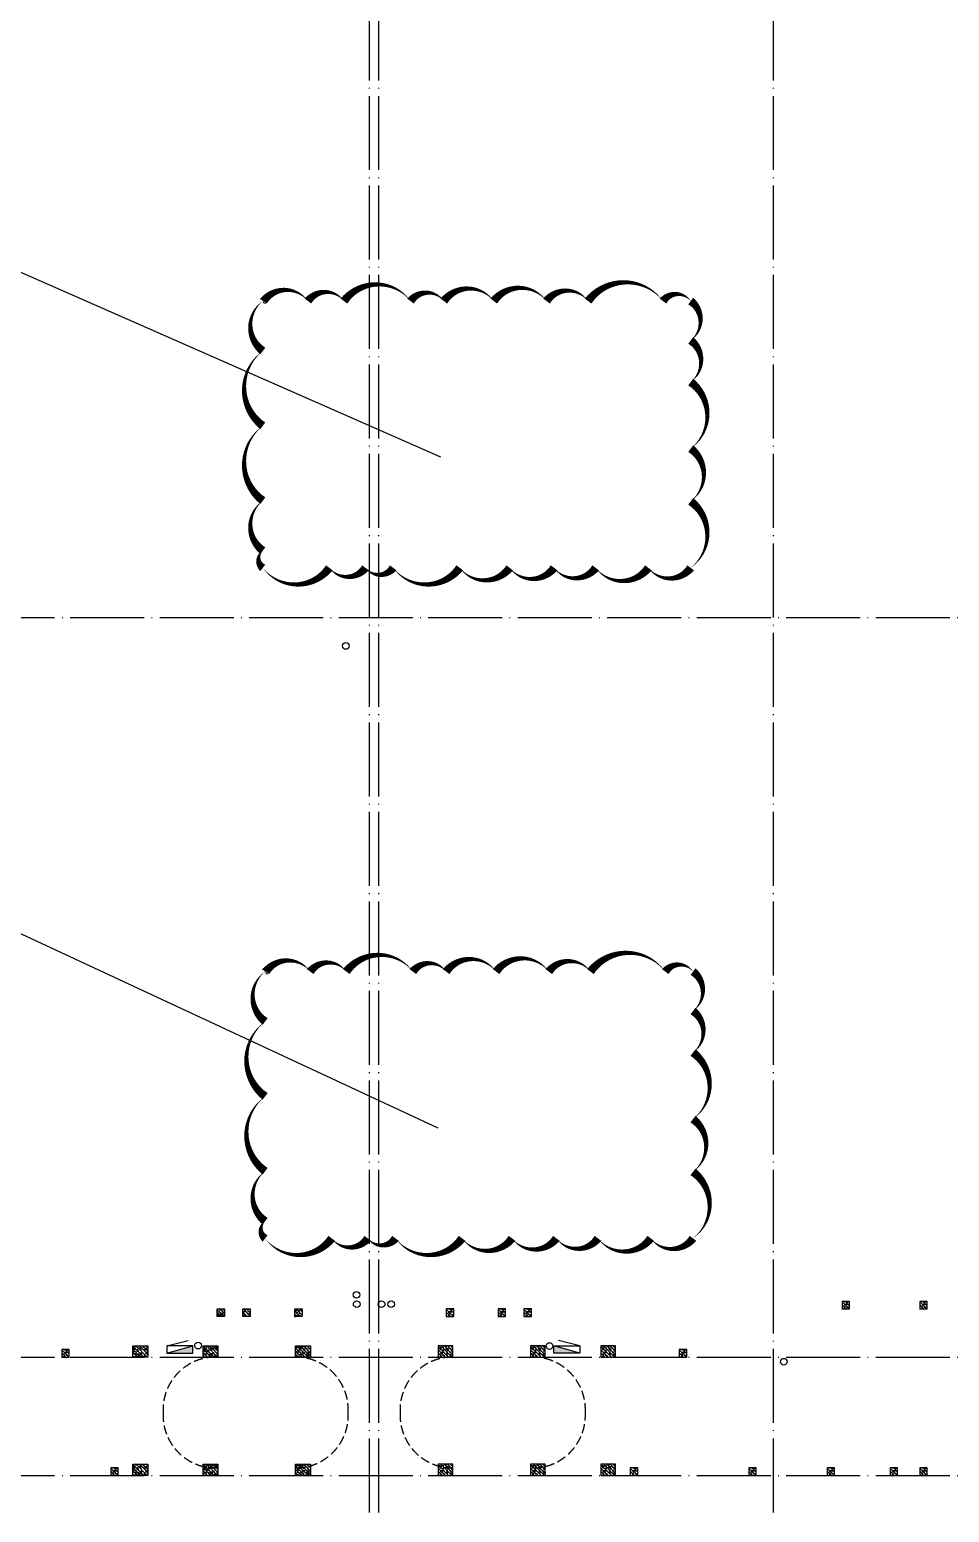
# Model space of a CAD drawing. Extents: x 6843040 to 15500510, y -6507076 to -4940511.
# Drawn here: x 8423146 to 8448012, y -5554702 to -5514608 of the extents above; entities that cross this region are included whole.
import ezdxf

# ---------------------------------------------------------------- set-up
doc = ezdxf.new("R2010")
doc.units = 0
doc.header["$LTSCALE"] = 1000
doc.header["$MEASUREMENT"] = 0
doc.linetypes.add('DASH', pattern=[0.35, 0.25, -0.1])
doc.linetypes.add('DOTE', pattern=[2.42, 2, -0.2, 0.02, -0.2])
for name, color, linetype in [('COLUMN', 10, 'Continuous'), ('DOTE', 8, 'DOTE'), ('EQUIP_消火栓', 7, 'Continuous'), ('FLOOR', 9, 'Continuous'), ('plan-1', 40, 'Continuous'), ('PUB_HATCH', 8, 'Continuous'), ('VPIPE-消防', 1, 'Continuous'), ('VPIPE-雨水', 4, 'Continuous'), ('建筑细线', 5, 'Continuous')]:
    doc.layers.add(name, color=color, linetype=linetype)
doc.layers.add('DIM_MODI', color=6, linetype='Continuous', plot=False)
pattern_1 = [(134.999998, (-1371450.3, -50807.36), (-44.194175, -44.194172), []), (140, (-1371450.3, -50807.36), (15.68804, 179.315045), [18.75, -206.25]), (85, (-1371450.3, -50807.36), (-188.048035, -34.68783), [15, -165]), (190.4514, (-1371449, -50792.42), (-172.35988, 144.62735), [15.93505, -175.28553]), (136.1842, (-1371500.3, -50807.36), (41.37976, 266.81026), [28.125, -309.375]), (186.6356, (-1371496.85, -50785.13), (-243.52946, 233.66568), [23.90257, -262.92825]), (81.1842, (-1371500.3, -50807.36), (-243.52964, 233.6655), [22.5, -247.5]), (111, (-1371487.8, -50782.36), (100.65473, 149.22676), [18.75, -206.25]), (56, (-1371487.8, -50782.36), (-181.28751, 60.82884), [15, -165]), (161.4514, (-1371479.41, -50769.93), (-80.63262, 210.05566), [15.93505, -175.28553]), (127.499998, (-1371450.3, -50807.36), (-83.223463, 3.039967), [0, -163, 0, -167.5, 0, -165.625]), (97.499998, (-1371450.3, -50807.36), (-98.602926, 65.767388), [0, -95.5, 0, -159.25, 0, -63.125]), (57.499998, (-1371450.3, -50863.11), (5.638722, 133.455609), [0, -62.5, 0, -195, 0, -258.75]), (47.499998, (-1371450.3, -50888.11), (-25.02624, 145.796543), [0, -81.25, 0, -129.5, 0, -183.75])]
pattern_2 = [(134.999998, (-1371450.3, -47607.36), (-44.194175, -44.194172), []), (140, (-1371450.3, -47607.36), (15.68804, 179.315045), [18.75, -206.25]), (85, (-1371450.3, -47607.36), (-188.048035, -34.68783), [15, -165]), (190.4514, (-1371449, -47592.42), (-172.35988, 144.62735), [15.93505, -175.28553]), (136.1842, (-1371500.3, -47607.36), (41.37976, 266.81026), [28.125, -309.375]), (186.6356, (-1371496.85, -47585.13), (-243.52946, 233.66568), [23.90257, -262.92825]), (81.1842, (-1371500.3, -47607.36), (-243.52964, 233.6655), [22.5, -247.5]), (111, (-1371487.8, -47582.36), (100.65473, 149.22676), [18.75, -206.25]), (56, (-1371487.8, -47582.36), (-181.28751, 60.82884), [15, -165]), (161.4514, (-1371479.41, -47569.93), (-80.63262, 210.05566), [15.93505, -175.28553]), (127.499998, (-1371450.3, -47607.36), (-83.223463, 3.039967), [0, -163, 0, -167.5, 0, -165.625]), (97.499998, (-1371450.3, -47607.36), (-98.602926, 65.767388), [0, -95.5, 0, -159.25, 0, -63.125]), (57.499998, (-1371450.3, -47663.11), (5.638722, 133.455609), [0, -62.5, 0, -195, 0, -258.75]), (47.499998, (-1371450.3, -47688.11), (-25.02624, 145.796543), [0, -81.25, 0, -129.5, 0, -183.75])]
pattern_3 = [(134.999998, (-1373350.3, -50807.36), (-44.194175, -44.194172), []), (140, (-1373350.3, -50807.36), (15.68804, 179.315045), [18.75, -206.25]), (85, (-1373350.3, -50807.36), (-188.048035, -34.68783), [15, -165]), (190.4514, (-1373349, -50792.42), (-172.35988, 144.62735), [15.93505, -175.28553]), (136.1842, (-1373400.3, -50807.36), (41.37976, 266.81026), [28.125, -309.375]), (186.6356, (-1373396.85, -50785.13), (-243.52946, 233.66568), [23.90257, -262.92825]), (81.1842, (-1373400.3, -50807.36), (-243.52964, 233.6655), [22.5, -247.5]), (111, (-1373387.8, -50782.36), (100.65473, 149.22676), [18.75, -206.25]), (56, (-1373387.8, -50782.36), (-181.28751, 60.82884), [15, -165]), (161.4514, (-1373379.41, -50769.93), (-80.63262, 210.05566), [15.93505, -175.28553]), (127.499998, (-1373350.3, -50807.36), (-83.223463, 3.039967), [0, -163, 0, -167.5, 0, -165.625]), (97.499998, (-1373350.3, -50807.36), (-98.602926, 65.767388), [0, -95.5, 0, -159.25, 0, -63.125]), (57.499998, (-1373350.3, -50863.11), (5.638722, 133.455609), [0, -62.5, 0, -195, 0, -258.75]), (47.499998, (-1373350.3, -50888.11), (-25.02624, 145.796543), [0, -81.25, 0, -129.5, 0, -183.75])]
pattern_4 = [(134.999998, (-1373350.3, -47607.36), (-44.194175, -44.194172), []), (140, (-1373350.3, -47607.36), (15.68804, 179.315045), [18.75, -206.25]), (85, (-1373350.3, -47607.36), (-188.048035, -34.68783), [15, -165]), (190.4514, (-1373349, -47592.42), (-172.35988, 144.62735), [15.93505, -175.28553]), (136.1842, (-1373400.3, -47607.36), (41.37976, 266.81026), [28.125, -309.375]), (186.6356, (-1373396.85, -47585.13), (-243.52946, 233.66568), [23.90257, -262.92825]), (81.1842, (-1373400.3, -47607.36), (-243.52964, 233.6655), [22.5, -247.5]), (111, (-1373387.8, -47582.36), (100.65473, 149.22676), [18.75, -206.25]), (56, (-1373387.8, -47582.36), (-181.28751, 60.82884), [15, -165]), (161.4514, (-1373379.41, -47569.93), (-80.63262, 210.05566), [15.93505, -175.28553]), (127.499998, (-1373350.3, -47607.36), (-83.223463, 3.039967), [0, -163, 0, -167.5, 0, -165.625]), (97.499998, (-1373350.3, -47607.36), (-98.602926, 65.767388), [0, -95.5, 0, -159.25, 0, -63.125]), (57.499998, (-1373350.3, -47663.11), (5.638722, 133.455609), [0, -62.5, 0, -195, 0, -258.75]), (47.499998, (-1373350.3, -47688.11), (-25.02624, 145.796543), [0, -81.25, 0, -129.5, 0, -183.75])]
pattern_5 = [(134.999998, (-1375850.3, -50807.36), (-44.194175, -44.194172), []), (140, (-1375850.3, -50807.36), (15.68804, 179.315045), [18.75, -206.25]), (85, (-1375850.3, -50807.36), (-188.048035, -34.68783), [15, -165]), (190.4514, (-1375849, -50792.42), (-172.35988, 144.62735), [15.93505, -175.28553]), (136.1842, (-1375900.3, -50807.36), (41.37976, 266.81026), [28.125, -309.375]), (186.6356, (-1375896.85, -50785.13), (-243.52946, 233.66568), [23.90257, -262.92825]), (81.1842, (-1375900.3, -50807.36), (-243.52964, 233.6655), [22.5, -247.5]), (111, (-1375887.8, -50782.36), (100.65473, 149.22676), [18.75, -206.25]), (56, (-1375887.8, -50782.36), (-181.28751, 60.82884), [15, -165]), (161.4514, (-1375879.42, -50769.93), (-80.63262, 210.05566), [15.93505, -175.28553]), (127.499998, (-1375850.3, -50807.36), (-83.223463, 3.039967), [0, -163, 0, -167.5, 0, -165.625]), (97.499998, (-1375850.3, -50807.36), (-98.602926, 65.767388), [0, -95.5, 0, -159.25, 0, -63.125]), (57.499998, (-1375850.3, -50863.11), (5.638722, 133.455609), [0, -62.5, 0, -195, 0, -258.75]), (47.499998, (-1375850.3, -50888.11), (-25.02624, 145.796543), [0, -81.25, 0, -129.5, 0, -183.75])]
pattern_6 = [(134.999998, (-1375850.3, -47607.36), (-44.194175, -44.194172), []), (140, (-1375850.3, -47607.36), (15.68804, 179.315045), [18.75, -206.25]), (85, (-1375850.3, -47607.36), (-188.048035, -34.68783), [15, -165]), (190.4514, (-1375849, -47592.42), (-172.35988, 144.62735), [15.93505, -175.28553]), (136.1842, (-1375900.3, -47607.36), (41.37976, 266.81026), [28.125, -309.375]), (186.6356, (-1375896.85, -47585.13), (-243.52946, 233.66568), [23.90257, -262.92825]), (81.1842, (-1375900.3, -47607.36), (-243.52964, 233.6655), [22.5, -247.5]), (111, (-1375887.8, -47582.36), (100.65473, 149.22676), [18.75, -206.25]), (56, (-1375887.8, -47582.36), (-181.28751, 60.82884), [15, -165]), (161.4514, (-1375879.42, -47569.93), (-80.63262, 210.05566), [15.93505, -175.28553]), (127.499998, (-1375850.3, -47607.36), (-83.223463, 3.039967), [0, -163, 0, -167.5, 0, -165.625]), (97.499998, (-1375850.3, -47607.36), (-98.602926, 65.767388), [0, -95.5, 0, -159.25, 0, -63.125]), (57.499998, (-1375850.3, -47663.11), (5.638722, 133.455609), [0, -62.5, 0, -195, 0, -258.75]), (47.499998, (-1375850.3, -47688.11), (-25.02624, 145.796543), [0, -81.25, 0, -129.5, 0, -183.75])]

# ---------------------------------------------------------------- blocks, each defined once
blk = doc.blocks.new('3~4构造柱')
at = {"layer": 'PUB_HATCH'}
h = blk.add_hatch(dxfattribs=at)
h.set_pattern_fill('钢筋混凝土', color=256, scale=25, angle=90, style=0)
h.set_pattern_definition([(134.999998, (-1364925.3, -46307.36), (-44.194175, -44.194172), []), (140, (-1364925.3, -46307.36), (15.68804, 179.315045), [18.75, -206.25]), (85, (-1364925.3, -46307.36), (-188.048035, -34.68783), [15, -165]), (190.4514, (-1364924, -46292.42), (-172.35988, 144.62735), [15.93505, -175.28553]), (136.1842, (-1364975.3, -46307.36), (41.37976, 266.81026), [28.125, -309.375]), (186.6356, (-1364971.85, -46285.13), (-243.52946, 233.66568), [23.90257, -262.92825]), (81.1842, (-1364975.3, -46307.36), (-243.52964, 233.6655), [22.5, -247.5]), (111, (-1364962.8, -46282.36), (100.65473, 149.22676), [18.75, -206.25]), (56, (-1364962.8, -46282.36), (-181.28751, 60.82884), [15, -165]), (161.4514, (-1364954.41, -46269.93), (-80.63262, 210.05566), [15.93505, -175.28553]), (127.499998, (-1364925.3, -46307.36), (-83.223463, 3.039967), [0, -163, 0, -167.5, 0, -165.625]), (97.499998, (-1364925.3, -46307.36), (-98.602926, 65.767388), [0, -95.5, 0, -159.25, 0, -63.125]), (57.499998, (-1364925.3, -46363.11), (5.638722, 133.455609), [0, -62.5, 0, -195, 0, -258.75]), (47.499998, (-1364925.3, -46388.11), (-25.02624, 145.796543), [0, -81.25, 0, -129.5, 0, -183.75])])
edge = h.paths.add_edge_path()
edge.add_line((-1058509, 221174), (-1058709, 221174))
edge.add_line((-1058509, 221174), (-1058509, 221374))
edge.add_line((-1058509, 221374), (-1058709, 221374))
edge.add_line((-1058709, 221374), (-1058709, 221174))
h = blk.add_hatch(dxfattribs=at)
h.set_pattern_fill('钢筋混凝土', color=256, scale=25, angle=90, style=0)
h.set_pattern_definition([(134.999998, (-1362825.3, -46307.36), (-44.194175, -44.194172), []), (140, (-1362825.3, -46307.36), (15.68804, 179.315045), [18.75, -206.25]), (85, (-1362825.3, -46307.36), (-188.048035, -34.68783), [15, -165]), (190.4514, (-1362824, -46292.42), (-172.35988, 144.62735), [15.93505, -175.28553]), (136.1842, (-1362875.3, -46307.36), (41.37976, 266.81026), [28.125, -309.375]), (186.6356, (-1362871.85, -46285.13), (-243.52946, 233.66568), [23.90257, -262.92825]), (81.1842, (-1362875.3, -46307.36), (-243.52964, 233.6655), [22.5, -247.5]), (111, (-1362862.8, -46282.36), (100.65473, 149.22676), [18.75, -206.25]), (56, (-1362862.8, -46282.36), (-181.28751, 60.82884), [15, -165]), (161.4514, (-1362854.41, -46269.93), (-80.63262, 210.05566), [15.93505, -175.28553]), (127.499998, (-1362825.3, -46307.36), (-83.223463, 3.039967), [0, -163, 0, -167.5, 0, -165.625]), (97.499998, (-1362825.3, -46307.36), (-98.602926, 65.767388), [0, -95.5, 0, -159.25, 0, -63.125]), (57.499998, (-1362825.3, -46363.11), (5.638722, 133.455609), [0, -62.5, 0, -195, 0, -258.75]), (47.499998, (-1362825.3, -46388.11), (-25.02624, 145.796543), [0, -81.25, 0, -129.5, 0, -183.75])])
edge = h.paths.add_edge_path()
edge.add_line((-1056409, 221174), (-1056609, 221174))
edge.add_line((-1056409, 221174), (-1056409, 221374))
edge.add_line((-1056409, 221374), (-1056609, 221374))
edge.add_line((-1056609, 221374), (-1056609, 221174))
h = blk.add_hatch(dxfattribs=at)
h.set_pattern_fill('钢筋混凝土', color=256, scale=25, angle=90, style=0)
h.set_pattern_definition([(134.999998, (-1373525.3, -46507.834), (-44.194175, -44.194172), []), (140, (-1373525.3, -46507.83), (15.68804, 179.315045), [18.75, -206.25]), (85, (-1373525.3, -46507.83), (-188.048035, -34.68783), [15, -165]), (190.4514, (-1373524, -46492.89), (-172.35988, 144.62735), [15.93505, -175.28553]), (136.1842, (-1373575.3, -46507.83), (41.37976, 266.81026), [28.125, -309.375]), (186.6356, (-1373571.85, -46485.6), (-243.52946, 233.66568), [23.90257, -262.92825]), (81.1842, (-1373575.3, -46507.83), (-243.52964, 233.6655), [22.5, -247.5]), (111, (-1373562.8, -46482.83), (100.65473, 149.22676), [18.75, -206.25]), (56, (-1373562.8, -46482.83), (-181.28751, 60.82884), [15, -165]), (161.4514, (-1373554.42, -46470.4), (-80.63262, 210.05566), [15.93505, -175.28553]), (127.499998, (-1373525.3, -46507.834), (-83.223463, 3.039967), [0, -163, 0, -167.5, 0, -165.625]), (97.499998, (-1373525.3, -46507.83), (-98.602926, 65.767388), [0, -95.5, 0, -159.25, 0, -63.125]), (57.499998, (-1373525.3, -46563.584), (5.638722, 133.455609), [0, -62.5, 0, -195, 0, -258.75]), (47.499998, (-1373525.3, -46588.58), (-25.02624, 145.796543), [0, -81.25, 0, -129.5, 0, -183.75])])
edge = h.paths.add_edge_path()
edge.add_line((-1075609, 220974), (-1075409, 220974))
edge.add_line((-1075609, 220974), (-1075609, 221174))
edge.add_line((-1075609, 221174), (-1075409, 221174))
edge.add_line((-1075409, 221174), (-1075409, 220974))
h = blk.add_hatch(dxfattribs=at)
h.set_pattern_fill('钢筋混凝土', color=256, scale=25, angle=90, style=0)
h.set_pattern_definition([(134.999998, (-1374225.3, -46507.834), (-44.194175, -44.194172), []), (140, (-1374225.3, -46507.83), (15.68804, 179.315045), [18.75, -206.25]), (85, (-1374225.3, -46507.83), (-188.048035, -34.68783), [15, -165]), (190.4514, (-1374224, -46492.89), (-172.35988, 144.62735), [15.93505, -175.28553]), (136.1842, (-1374275.3, -46507.83), (41.37976, 266.81026), [28.125, -309.375]), (186.6356, (-1374271.85, -46485.6), (-243.52946, 233.66568), [23.90257, -262.92825]), (81.1842, (-1374275.3, -46507.83), (-243.52964, 233.6655), [22.5, -247.5]), (111, (-1374262.8, -46482.83), (100.65473, 149.22676), [18.75, -206.25]), (56, (-1374262.8, -46482.83), (-181.28751, 60.82884), [15, -165]), (161.4514, (-1374254.42, -46470.4), (-80.63262, 210.05566), [15.93505, -175.28553]), (127.499998, (-1374225.3, -46507.834), (-83.223463, 3.039967), [0, -163, 0, -167.5, 0, -165.625]), (97.499998, (-1374225.3, -46507.83), (-98.602926, 65.767388), [0, -95.5, 0, -159.25, 0, -63.125]), (57.499998, (-1374225.3, -46563.584), (5.638722, 133.455609), [0, -62.5, 0, -195, 0, -258.75]), (47.499998, (-1374225.3, -46588.58), (-25.02624, 145.796543), [0, -81.25, 0, -129.5, 0, -183.75])])
edge = h.paths.add_edge_path()
edge.add_line((-1074909, 220974), (-1074709, 220974))
edge.add_line((-1074909, 220974), (-1074909, 221174))
edge.add_line((-1074909, 221174), (-1074709, 221174))
edge.add_line((-1074709, 221174), (-1074709, 220974))
h = blk.add_hatch(dxfattribs=at)
h.set_pattern_fill('钢筋混凝土', color=256, scale=25, angle=90, style=0)
h.set_pattern_definition([(134.999998, (-1375625.3, -46507.834), (-44.194175, -44.194172), []), (140, (-1375625.3, -46507.83), (15.68804, 179.315045), [18.75, -206.25]), (85, (-1375625.3, -46507.83), (-188.048035, -34.68783), [15, -165]), (190.4514, (-1375624, -46492.89), (-172.35988, 144.62735), [15.93505, -175.28553]), (136.1842, (-1375675.3, -46507.83), (41.37976, 266.81026), [28.125, -309.375]), (186.6356, (-1375671.85, -46485.6), (-243.52946, 233.66568), [23.90257, -262.92825]), (81.1842, (-1375675.3, -46507.83), (-243.52964, 233.6655), [22.5, -247.5]), (111, (-1375662.8, -46482.83), (100.65473, 149.22676), [18.75, -206.25]), (56, (-1375662.8, -46482.83), (-181.28751, 60.82884), [15, -165]), (161.4514, (-1375654.42, -46470.4), (-80.63262, 210.05566), [15.93505, -175.28553]), (127.499998, (-1375625.3, -46507.834), (-83.223463, 3.039967), [0, -163, 0, -167.5, 0, -165.625]), (97.499998, (-1375625.3, -46507.83), (-98.602926, 65.767388), [0, -95.5, 0, -159.25, 0, -63.125]), (57.499998, (-1375625.3, -46563.584), (5.638722, 133.455609), [0, -62.5, 0, -195, 0, -258.75]), (47.499998, (-1375625.3, -46588.58), (-25.02624, 145.796543), [0, -81.25, 0, -129.5, 0, -183.75])])
edge = h.paths.add_edge_path()
edge.add_line((-1073509, 220974), (-1073309, 220974))
edge.add_line((-1073509, 220974), (-1073509, 221174))
edge.add_line((-1073509, 221174), (-1073309, 221174))
edge.add_line((-1073309, 221174), (-1073309, 220974))
h = blk.add_hatch(dxfattribs=at)
h.set_pattern_fill('钢筋混凝土', color=256, scale=25, angle=90, style=0)
h.set_pattern_definition([(134.999998, (-1375625.3, -46507.833), (-44.194175, -44.194172), []), (140, (-1375625.3, -46507.83), (15.68804, 179.315045), [18.75, -206.25]), (85, (-1375625.3, -46507.83), (-188.048035, -34.68783), [15, -165]), (190.4514, (-1375624, -46492.89), (-172.35988, 144.62735), [15.93505, -175.28553]), (136.1842, (-1375675.3, -46507.83), (41.37976, 266.81026), [28.125, -309.375]), (186.6356, (-1375671.85, -46485.6), (-243.52946, 233.66568), [23.90257, -262.92825]), (81.1842, (-1375675.3, -46507.83), (-243.52964, 233.6655), [22.5, -247.5]), (111, (-1375662.8, -46482.83), (100.65473, 149.22676), [18.75, -206.25]), (56, (-1375662.8, -46482.83), (-181.28751, 60.82884), [15, -165]), (161.4514, (-1375654.42, -46470.4), (-80.63262, 210.05566), [15.93505, -175.28553]), (127.499998, (-1375625.3, -46507.833), (-83.223463, 3.039967), [0, -163, 0, -167.5, 0, -165.625]), (97.499998, (-1375625.3, -46507.83), (-98.602926, 65.767388), [0, -95.5, 0, -159.25, 0, -63.125]), (57.499998, (-1375625.3, -46563.583), (5.638722, 133.455609), [0, -62.5, 0, -195, 0, -258.75]), (47.499998, (-1375625.3, -46588.58), (-25.02624, 145.796543), [0, -81.25, 0, -129.5, 0, -183.75])])
edge = h.paths.add_edge_path()
edge.add_line((-1069209, 220974), (-1069409, 220974))
edge.add_line((-1069209, 220974), (-1069209, 221174))
edge.add_line((-1069209, 221174), (-1069409, 221174))
edge.add_line((-1069409, 221174), (-1069409, 220974))
h = blk.add_hatch(dxfattribs=at)
h.set_pattern_fill('钢筋混凝土', color=256, scale=25, angle=90, style=0)
h.set_pattern_definition([(134.999998, (-1374225.3, -46507.833), (-44.194175, -44.194172), []), (140, (-1374225.3, -46507.83), (15.68804, 179.315045), [18.75, -206.25]), (85, (-1374225.3, -46507.83), (-188.048035, -34.68783), [15, -165]), (190.4514, (-1374224, -46492.89), (-172.35988, 144.62735), [15.93505, -175.28553]), (136.1842, (-1374275.3, -46507.83), (41.37976, 266.81026), [28.125, -309.375]), (186.6356, (-1374271.85, -46485.6), (-243.52946, 233.66568), [23.90257, -262.92825]), (81.1842, (-1374275.3, -46507.83), (-243.52964, 233.6655), [22.5, -247.5]), (111, (-1374262.8, -46482.83), (100.65473, 149.22676), [18.75, -206.25]), (56, (-1374262.8, -46482.83), (-181.28751, 60.82884), [15, -165]), (161.4514, (-1374254.42, -46470.4), (-80.63262, 210.05566), [15.93505, -175.28553]), (127.499998, (-1374225.3, -46507.833), (-83.223463, 3.039967), [0, -163, 0, -167.5, 0, -165.625]), (97.499998, (-1374225.3, -46507.83), (-98.602926, 65.767388), [0, -95.5, 0, -159.25, 0, -63.125]), (57.499998, (-1374225.3, -46563.583), (5.638722, 133.455609), [0, -62.5, 0, -195, 0, -258.75]), (47.499998, (-1374225.3, -46588.58), (-25.02624, 145.796543), [0, -81.25, 0, -129.5, 0, -183.75])])
edge = h.paths.add_edge_path()
edge.add_line((-1067809, 220974), (-1068009, 220974))
edge.add_line((-1067809, 220974), (-1067809, 221174))
edge.add_line((-1067809, 221174), (-1068009, 221174))
edge.add_line((-1068009, 221174), (-1068009, 220974))
h = blk.add_hatch(dxfattribs=at)
h.set_pattern_fill('钢筋混凝土', color=256, scale=25, angle=90, style=0)
h.set_pattern_definition([(134.999998, (-1373525.3, -46507.833), (-44.194175, -44.194172), []), (140, (-1373525.3, -46507.83), (15.68804, 179.315045), [18.75, -206.25]), (85, (-1373525.3, -46507.83), (-188.048035, -34.68783), [15, -165]), (190.4514, (-1373524, -46492.89), (-172.35988, 144.62735), [15.93505, -175.28553]), (136.1842, (-1373575.3, -46507.83), (41.37976, 266.81026), [28.125, -309.375]), (186.6356, (-1373571.85, -46485.6), (-243.52946, 233.66568), [23.90257, -262.92825]), (81.1842, (-1373575.3, -46507.83), (-243.52964, 233.6655), [22.5, -247.5]), (111, (-1373562.8, -46482.83), (100.65473, 149.22676), [18.75, -206.25]), (56, (-1373562.8, -46482.83), (-181.28751, 60.82884), [15, -165]), (161.4514, (-1373554.42, -46470.4), (-80.63262, 210.05566), [15.93505, -175.28553]), (127.499998, (-1373525.3, -46507.833), (-83.223463, 3.039967), [0, -163, 0, -167.5, 0, -165.625]), (97.499998, (-1373525.3, -46507.83), (-98.602926, 65.767388), [0, -95.5, 0, -159.25, 0, -63.125]), (57.499998, (-1373525.3, -46563.583), (5.638722, 133.455609), [0, -62.5, 0, -195, 0, -258.75]), (47.499998, (-1373525.3, -46588.58), (-25.02624, 145.796543), [0, -81.25, 0, -129.5, 0, -183.75])])
edge = h.paths.add_edge_path()
edge.add_line((-1067109, 220974), (-1067309, 220974))
edge.add_line((-1067109, 220974), (-1067109, 221174))
edge.add_line((-1067109, 221174), (-1067309, 221174))
edge.add_line((-1067309, 221174), (-1067309, 220974))
h = blk.add_hatch(dxfattribs=at)
h.set_pattern_fill('钢筋混凝土', color=256, scale=25, angle=90, style=0)
h.set_pattern_definition(pattern_2)
edge = h.paths.add_edge_path()
edge.add_line((-1077884, 219874), (-1077484, 219874))
edge.add_line((-1077884, 219874), (-1077884, 220174))
edge.add_line((-1077884, 220174), (-1077484, 220174))
edge.add_line((-1077484, 220174), (-1077484, 219874))
h = blk.add_hatch(dxfattribs=at)
h.set_pattern_fill('钢筋混凝土', color=256, scale=25, angle=90, style=0)
h.set_pattern_definition(pattern_4)
edge = h.paths.add_edge_path()
edge.add_line((-1075984, 219874), (-1075584, 219874))
edge.add_line((-1075984, 219874), (-1075984, 220174))
edge.add_line((-1075984, 220174), (-1075584, 220174))
edge.add_line((-1075584, 220174), (-1075584, 219874))
h = blk.add_hatch(dxfattribs=at)
h.set_pattern_fill('钢筋混凝土', color=256, scale=25, angle=90, style=0)
h.set_pattern_definition(pattern_6)
edge = h.paths.add_edge_path()
edge.add_line((-1073484, 219874), (-1073084, 219874))
edge.add_line((-1073484, 219874), (-1073484, 220174))
edge.add_line((-1073484, 220174), (-1073084, 220174))
edge.add_line((-1073084, 220174), (-1073084, 219874))
h = blk.add_hatch(dxfattribs=at)
h.set_pattern_fill('钢筋混凝土', color=256, scale=25, angle=90, style=0)
h.set_pattern_definition(pattern_6)
edge = h.paths.add_edge_path()
edge.add_line((-1069234, 219874), (-1069634, 219874))
edge.add_line((-1069234, 219874), (-1069234, 220174))
edge.add_line((-1069234, 220174), (-1069634, 220174))
edge.add_line((-1069634, 220174), (-1069634, 219874))
h = blk.add_hatch(dxfattribs=at)
h.set_pattern_fill('钢筋混凝土', color=256, scale=25, angle=90, style=0)
h.set_pattern_definition(pattern_4)
edge = h.paths.add_edge_path()
edge.add_line((-1066734, 219874), (-1067134, 219874))
edge.add_line((-1066734, 219874), (-1066734, 220174))
edge.add_line((-1066734, 220174), (-1067134, 220174))
edge.add_line((-1067134, 220174), (-1067134, 219874))
h = blk.add_hatch(dxfattribs=at)
h.set_pattern_fill('钢筋混凝土', color=256, scale=25, angle=90, style=0)
h.set_pattern_definition(pattern_2)
edge = h.paths.add_edge_path()
edge.add_line((-1064834, 219874), (-1065234, 219874))
edge.add_line((-1064834, 219874), (-1064834, 220174))
edge.add_line((-1064834, 220174), (-1065234, 220174))
edge.add_line((-1065234, 220174), (-1065234, 219874))
h = blk.add_hatch(dxfattribs=at)
h.set_pattern_fill('钢筋混凝土', color=256, scale=25, angle=90, style=0)
h.set_pattern_definition([(134.999998, (-1386025.3, -47607.36), (-44.194175, -44.194172), []), (140, (-1386025.3, -47607.36), (15.68804, 179.315045), [18.75, -206.25]), (85, (-1386025.3, -47607.36), (-188.048035, -34.68783), [15, -165]), (190.4514, (-1386023.99, -47592.42), (-172.35988, 144.62735), [15.93505, -175.28553]), (136.1842, (-1386075.3, -47607.36), (41.37976, 266.81026), [28.125, -309.375]), (186.6356, (-1386071.85, -47585.13), (-243.52946, 233.66568), [23.90257, -262.92825]), (81.1842, (-1386075.3, -47607.36), (-243.52964, 233.6655), [22.5, -247.5]), (111, (-1386062.8, -47582.36), (100.65473, 149.22676), [18.75, -206.25]), (56, (-1386062.8, -47582.36), (-181.28751, 60.82884), [15, -165]), (161.4514, (-1386054.41, -47569.93), (-80.63262, 210.05566), [15.93505, -175.28553]), (127.499998, (-1386025.3, -47607.36), (-83.223463, 3.039967), [0, -163, 0, -167.5, 0, -165.625]), (97.499998, (-1386025.3, -47607.36), (-98.602926, 65.767388), [0, -95.5, 0, -159.25, 0, -63.125]), (57.499998, (-1386025.3, -47663.11), (5.638722, 133.455609), [0, -62.5, 0, -195, 0, -258.75]), (47.499998, (-1386025.3, -47688.11), (-25.02624, 145.796543), [0, -81.25, 0, -129.5, 0, -183.75])])
edge = h.paths.add_edge_path()
edge.add_line((-1079609, 219874), (-1079809, 219874))
edge.add_line((-1079609, 219874), (-1079609, 220074))
edge.add_line((-1079609, 220074), (-1079809, 220074))
edge.add_line((-1079809, 220074), (-1079809, 219874))
h = blk.add_hatch(dxfattribs=at)
h.set_pattern_fill('钢筋混凝土', color=256, scale=25, angle=90, style=0)
h.set_pattern_definition([(134.999998, (-1369325.3, -47607.36), (-44.194175, -44.194172), []), (140, (-1369325.3, -47607.36), (15.68804, 179.315045), [18.75, -206.25]), (85, (-1369325.3, -47607.36), (-188.048035, -34.68783), [15, -165]), (190.4514, (-1369324, -47592.42), (-172.35988, 144.62735), [15.93505, -175.28553]), (136.1842, (-1369375.3, -47607.36), (41.37976, 266.81026), [28.125, -309.375]), (186.6356, (-1369371.85, -47585.13), (-243.52946, 233.66568), [23.90257, -262.92825]), (81.1842, (-1369375.3, -47607.36), (-243.52964, 233.6655), [22.5, -247.5]), (111, (-1369362.8, -47582.36), (100.65473, 149.22676), [18.75, -206.25]), (56, (-1369362.8, -47582.36), (-181.28751, 60.82884), [15, -165]), (161.4514, (-1369354.41, -47569.93), (-80.63262, 210.05566), [15.93505, -175.28553]), (127.499998, (-1369325.3, -47607.36), (-83.223463, 3.039967), [0, -163, 0, -167.5, 0, -165.625]), (97.499998, (-1369325.3, -47607.36), (-98.602926, 65.767388), [0, -95.5, 0, -159.25, 0, -63.125]), (57.499998, (-1369325.3, -47663.11), (5.638722, 133.455609), [0, -62.5, 0, -195, 0, -258.75]), (47.499998, (-1369325.3, -47688.11), (-25.02624, 145.796543), [0, -81.25, 0, -129.5, 0, -183.75])])
edge = h.paths.add_edge_path()
edge.add_line((-1062909, 219874), (-1063109, 219874))
edge.add_line((-1062909, 219874), (-1062909, 220074))
edge.add_line((-1062909, 220074), (-1063109, 220074))
edge.add_line((-1063109, 220074), (-1063109, 219874))
h = blk.add_hatch(dxfattribs=at)
h.set_pattern_fill('钢筋混凝土', color=256, scale=25, angle=90, style=0)
h.set_pattern_definition(pattern_1)
edge = h.paths.add_edge_path()
edge.add_line((-1077884, 216674), (-1077484, 216674))
edge.add_line((-1077884, 216674), (-1077884, 216974))
edge.add_line((-1077884, 216974), (-1077484, 216974))
edge.add_line((-1077484, 216974), (-1077484, 216674))
h = blk.add_hatch(dxfattribs=at)
h.set_pattern_fill('钢筋混凝土', color=256, scale=25, angle=90, style=0)
h.set_pattern_definition(pattern_3)
edge = h.paths.add_edge_path()
edge.add_line((-1075984, 216674), (-1075584, 216674))
edge.add_line((-1075984, 216674), (-1075984, 216974))
edge.add_line((-1075984, 216974), (-1075584, 216974))
edge.add_line((-1075584, 216974), (-1075584, 216674))
h = blk.add_hatch(dxfattribs=at)
h.set_pattern_fill('钢筋混凝土', color=256, scale=25, angle=90, style=0)
h.set_pattern_definition(pattern_5)
edge = h.paths.add_edge_path()
edge.add_line((-1073484, 216674), (-1073084, 216674))
edge.add_line((-1073484, 216674), (-1073484, 216974))
edge.add_line((-1073484, 216974), (-1073084, 216974))
edge.add_line((-1073084, 216974), (-1073084, 216674))
h = blk.add_hatch(dxfattribs=at)
h.set_pattern_fill('钢筋混凝土', color=256, scale=25, angle=90, style=0)
h.set_pattern_definition(pattern_5)
edge = h.paths.add_edge_path()
edge.add_line((-1069234, 216674), (-1069634, 216674))
edge.add_line((-1069234, 216674), (-1069234, 216974))
edge.add_line((-1069234, 216974), (-1069634, 216974))
edge.add_line((-1069634, 216974), (-1069634, 216674))
h = blk.add_hatch(dxfattribs=at)
h.set_pattern_fill('钢筋混凝土', color=256, scale=25, angle=90, style=0)
h.set_pattern_definition(pattern_3)
edge = h.paths.add_edge_path()
edge.add_line((-1066734, 216674), (-1067134, 216674))
edge.add_line((-1066734, 216674), (-1066734, 216974))
edge.add_line((-1066734, 216974), (-1067134, 216974))
edge.add_line((-1067134, 216974), (-1067134, 216674))
h = blk.add_hatch(dxfattribs=at)
h.set_pattern_fill('钢筋混凝土', color=256, scale=25, angle=90, style=0)
h.set_pattern_definition(pattern_1)
edge = h.paths.add_edge_path()
edge.add_line((-1064834, 216674), (-1065234, 216674))
edge.add_line((-1064834, 216674), (-1064834, 216974))
edge.add_line((-1064834, 216974), (-1065234, 216974))
edge.add_line((-1065234, 216974), (-1065234, 216674))
h = blk.add_hatch(dxfattribs=at)
h.set_pattern_fill('钢筋混凝土', color=256, scale=25, angle=90, style=0)
h.set_pattern_definition([(134.999998, (-1384700.3, -50807.36), (-44.194175, -44.194172), []), (140, (-1384700.3, -50807.36), (15.68804, 179.315045), [18.75, -206.25]), (85, (-1384700.3, -50807.36), (-188.048035, -34.68783), [15, -165]), (190.4514, (-1384699, -50792.42), (-172.35988, 144.62735), [15.93505, -175.28553]), (136.1842, (-1384750.3, -50807.36), (41.37976, 266.81026), [28.125, -309.375]), (186.6356, (-1384746.85, -50785.13), (-243.52946, 233.66568), [23.90257, -262.92825]), (81.1842, (-1384750.3, -50807.36), (-243.52964, 233.6655), [22.5, -247.5]), (111, (-1384737.8, -50782.36), (100.65473, 149.22676), [18.75, -206.25]), (56, (-1384737.8, -50782.36), (-181.28751, 60.82884), [15, -165]), (161.4514, (-1384729.41, -50769.93), (-80.63262, 210.05566), [15.93505, -175.28553]), (127.499998, (-1384700.3, -50807.36), (-83.223463, 3.039967), [0, -163, 0, -167.5, 0, -165.625]), (97.499998, (-1384700.3, -50807.36), (-98.602926, 65.767388), [0, -95.5, 0, -159.25, 0, -63.125]), (57.499998, (-1384700.3, -50863.11), (5.638722, 133.455609), [0, -62.5, 0, -195, 0, -258.75]), (47.499998, (-1384700.3, -50888.11), (-25.02624, 145.796543), [0, -81.25, 0, -129.5, 0, -183.75])])
edge = h.paths.add_edge_path()
edge.add_line((-1078284, 216674), (-1078484, 216674))
edge.add_line((-1078284, 216674), (-1078284, 216874))
edge.add_line((-1078284, 216874), (-1078484, 216874))
edge.add_line((-1078484, 216874), (-1078484, 216674))
h = blk.add_hatch(dxfattribs=at)
h.set_pattern_fill('钢筋混凝土', color=256, scale=25, angle=90, style=0)
h.set_pattern_definition([(134.999998, (-1370650.3, -50807.36), (-44.194175, -44.194172), []), (140, (-1370650.3, -50807.36), (15.68804, 179.315045), [18.75, -206.25]), (85, (-1370650.3, -50807.36), (-188.048035, -34.68783), [15, -165]), (190.4514, (-1370649, -50792.42), (-172.35988, 144.62735), [15.93505, -175.28553]), (136.1842, (-1370700.3, -50807.36), (41.37976, 266.81026), [28.125, -309.375]), (186.6356, (-1370696.85, -50785.13), (-243.52946, 233.66568), [23.90257, -262.92825]), (81.1842, (-1370700.3, -50807.36), (-243.52964, 233.6655), [22.5, -247.5]), (111, (-1370687.8, -50782.36), (100.65473, 149.22676), [18.75, -206.25]), (56, (-1370687.8, -50782.36), (-181.28751, 60.82884), [15, -165]), (161.4514, (-1370679.41, -50769.93), (-80.63262, 210.05566), [15.93505, -175.28553]), (127.499998, (-1370650.3, -50807.36), (-83.223463, 3.039967), [0, -163, 0, -167.5, 0, -165.625]), (97.499998, (-1370650.3, -50807.36), (-98.602926, 65.767388), [0, -95.5, 0, -159.25, 0, -63.125]), (57.499998, (-1370650.3, -50863.11), (5.638722, 133.455609), [0, -62.5, 0, -195, 0, -258.75]), (47.499998, (-1370650.3, -50888.11), (-25.02624, 145.796543), [0, -81.25, 0, -129.5, 0, -183.75])])
edge = h.paths.add_edge_path()
edge.add_line((-1064234, 216674), (-1064434, 216674))
edge.add_line((-1064234, 216674), (-1064234, 216874))
edge.add_line((-1064234, 216874), (-1064434, 216874))
edge.add_line((-1064434, 216874), (-1064434, 216674))
h = blk.add_hatch(dxfattribs=at)
h.set_pattern_fill('钢筋混凝土', color=256, scale=25, angle=90, style=0)
h.set_pattern_definition([(134.999998, (-1367450.3, -50807.36), (-44.194175, -44.194172), []), (140, (-1367450.3, -50807.36), (15.68804, 179.315045), [18.75, -206.25]), (85, (-1367450.3, -50807.36), (-188.048035, -34.68783), [15, -165]), (190.4514, (-1367449, -50792.42), (-172.35988, 144.62735), [15.93505, -175.28553]), (136.1842, (-1367500.3, -50807.36), (41.37976, 266.81026), [28.125, -309.375]), (186.6356, (-1367496.85, -50785.13), (-243.52946, 233.66568), [23.90257, -262.92825]), (81.1842, (-1367500.3, -50807.36), (-243.52964, 233.6655), [22.5, -247.5]), (111, (-1367487.8, -50782.36), (100.65473, 149.22676), [18.75, -206.25]), (56, (-1367487.8, -50782.36), (-181.28751, 60.82884), [15, -165]), (161.4514, (-1367479.41, -50769.93), (-80.63262, 210.05566), [15.93505, -175.28553]), (127.499998, (-1367450.3, -50807.36), (-83.223463, 3.039967), [0, -163, 0, -167.5, 0, -165.625]), (97.499998, (-1367450.3, -50807.36), (-98.602926, 65.767388), [0, -95.5, 0, -159.25, 0, -63.125]), (57.499998, (-1367450.3, -50863.11), (5.638722, 133.455609), [0, -62.5, 0, -195, 0, -258.75]), (47.499998, (-1367450.3, -50888.11), (-25.02624, 145.796543), [0, -81.25, 0, -129.5, 0, -183.75])])
edge = h.paths.add_edge_path()
edge.add_line((-1061034, 216674), (-1061234, 216674))
edge.add_line((-1061034, 216674), (-1061034, 216874))
edge.add_line((-1061034, 216874), (-1061234, 216874))
edge.add_line((-1061234, 216874), (-1061234, 216674))
h = blk.add_hatch(dxfattribs=at)
h.set_pattern_fill('钢筋混凝土', color=256, scale=25, angle=90, style=0)
h.set_pattern_definition([(134.999998, (-1365325.3, -50807.36), (-44.194175, -44.194172), []), (140, (-1365325.3, -50807.36), (15.68804, 179.315045), [18.75, -206.25]), (85, (-1365325.3, -50807.36), (-188.048035, -34.68783), [15, -165]), (190.4514, (-1365324, -50792.42), (-172.35988, 144.62735), [15.93505, -175.28553]), (136.1842, (-1365375.3, -50807.36), (41.37976, 266.81026), [28.125, -309.375]), (186.6356, (-1365371.85, -50785.13), (-243.52946, 233.66568), [23.90257, -262.92825]), (81.1842, (-1365375.3, -50807.36), (-243.52964, 233.6655), [22.5, -247.5]), (111, (-1365362.8, -50782.36), (100.65473, 149.22676), [18.75, -206.25]), (56, (-1365362.8, -50782.36), (-181.28751, 60.82884), [15, -165]), (161.4514, (-1365354.41, -50769.93), (-80.63262, 210.05566), [15.93505, -175.28553]), (127.499998, (-1365325.3, -50807.36), (-83.223463, 3.039967), [0, -163, 0, -167.5, 0, -165.625]), (97.499998, (-1365325.3, -50807.36), (-98.602926, 65.767388), [0, -95.5, 0, -159.25, 0, -63.125]), (57.499998, (-1365325.3, -50863.11), (5.638722, 133.455609), [0, -62.5, 0, -195, 0, -258.75]), (47.499998, (-1365325.3, -50888.11), (-25.02624, 145.796543), [0, -81.25, 0, -129.5, 0, -183.75])])
edge = h.paths.add_edge_path()
edge.add_line((-1058909, 216674), (-1059109, 216674))
edge.add_line((-1058909, 216674), (-1058909, 216874))
edge.add_line((-1058909, 216874), (-1059109, 216874))
edge.add_line((-1059109, 216874), (-1059109, 216674))
h = blk.add_hatch(dxfattribs=at)
h.set_pattern_fill('钢筋混凝土', color=256, scale=25, angle=90, style=0)
h.set_pattern_definition([(134.999998, (-1363625.3, -50807.36), (-44.194175, -44.194172), []), (140, (-1363625.3, -50807.36), (15.68804, 179.315045), [18.75, -206.25]), (85, (-1363625.3, -50807.36), (-188.048035, -34.68783), [15, -165]), (190.4514, (-1363624, -50792.42), (-172.35988, 144.62735), [15.93505, -175.28553]), (136.1842, (-1363675.3, -50807.36), (41.37976, 266.81026), [28.125, -309.375]), (186.6356, (-1363671.85, -50785.13), (-243.52946, 233.66568), [23.90257, -262.92825]), (81.1842, (-1363675.3, -50807.36), (-243.52964, 233.6655), [22.5, -247.5]), (111, (-1363662.8, -50782.36), (100.65473, 149.22676), [18.75, -206.25]), (56, (-1363662.8, -50782.36), (-181.28751, 60.82884), [15, -165]), (161.4514, (-1363654.41, -50769.93), (-80.63262, 210.05566), [15.93505, -175.28553]), (127.499998, (-1363625.3, -50807.36), (-83.223463, 3.039967), [0, -163, 0, -167.5, 0, -165.625]), (97.499998, (-1363625.3, -50807.36), (-98.602926, 65.767388), [0, -95.5, 0, -159.25, 0, -63.125]), (57.499998, (-1363625.3, -50863.11), (5.638722, 133.455609), [0, -62.5, 0, -195, 0, -258.75]), (47.499998, (-1363625.3, -50888.11), (-25.02624, 145.796543), [0, -81.25, 0, -129.5, 0, -183.75])])
edge = h.paths.add_edge_path()
edge.add_line((-1057209, 216674), (-1057409, 216674))
edge.add_line((-1057209, 216674), (-1057209, 216874))
edge.add_line((-1057209, 216874), (-1057409, 216874))
edge.add_line((-1057409, 216874), (-1057409, 216674))
h = blk.add_hatch(dxfattribs=at)
h.set_pattern_fill('钢筋混凝土', color=256, scale=25, angle=90, style=0)
h.set_pattern_definition([(134.999998, (-1362825.3, -50807.36), (-44.194175, -44.194172), []), (140, (-1362825.3, -50807.36), (15.68804, 179.315045), [18.75, -206.25]), (85, (-1362825.3, -50807.36), (-188.048035, -34.68783), [15, -165]), (190.4514, (-1362824, -50792.42), (-172.35988, 144.62735), [15.93505, -175.28553]), (136.1842, (-1362875.3, -50807.36), (41.37976, 266.81026), [28.125, -309.375]), (186.6356, (-1362871.85, -50785.13), (-243.52946, 233.66568), [23.90257, -262.92825]), (81.1842, (-1362875.3, -50807.36), (-243.52964, 233.6655), [22.5, -247.5]), (111, (-1362862.8, -50782.36), (100.65473, 149.22676), [18.75, -206.25]), (56, (-1362862.8, -50782.36), (-181.28751, 60.82884), [15, -165]), (161.4514, (-1362854.41, -50769.93), (-80.63262, 210.05566), [15.93505, -175.28553]), (127.499998, (-1362825.3, -50807.36), (-83.223463, 3.039967), [0, -163, 0, -167.5, 0, -165.625]), (97.499998, (-1362825.3, -50807.36), (-98.602926, 65.767388), [0, -95.5, 0, -159.25, 0, -63.125]), (57.499998, (-1362825.3, -50863.11), (5.638722, 133.455609), [0, -62.5, 0, -195, 0, -258.75]), (47.499998, (-1362825.3, -50888.11), (-25.02624, 145.796543), [0, -81.25, 0, -129.5, 0, -183.75])])
edge = h.paths.add_edge_path()
edge.add_line((-1056409, 216674), (-1056609, 216674))
edge.add_line((-1056409, 216674), (-1056409, 216874))
edge.add_line((-1056409, 216874), (-1056609, 216874))
edge.add_line((-1056609, 216874), (-1056609, 216674))
at = {"layer": 'COLUMN'}
for points in [[(-1058709, 221174), (-1058509, 221174), (-1058509, 221374), (-1058709, 221374)], [(-1056609, 221174), (-1056409, 221174), (-1056409, 221374), (-1056609, 221374)], [(-1074709, 220974), (-1074909, 220974), (-1074909, 221174), (-1074709, 221174)], [(-1073309, 220974), (-1073509, 220974), (-1073509, 221174), (-1073309, 221174)], [(-1069409, 220974), (-1069209, 220974), (-1069209, 221174), (-1069409, 221174)], [(-1068009, 220974), (-1067809, 220974), (-1067809, 221174), (-1068009, 221174)], [(-1077484, 219874), (-1077884, 219874), (-1077884, 220174), (-1077484, 220174)], [(-1075584, 219874), (-1075984, 219874), (-1075984, 220174), (-1075584, 220174)], [(-1073084, 219874), (-1073484, 219874), (-1073484, 220174), (-1073084, 220174)], [(-1069634, 219874), (-1069234, 219874), (-1069234, 220174), (-1069634, 220174)], [(-1067134, 219874), (-1066734, 219874), (-1066734, 220174), (-1067134, 220174)], [(-1065234, 219874), (-1064834, 219874), (-1064834, 220174), (-1065234, 220174)], [(-1079809, 219874), (-1079609, 219874), (-1079609, 220074), (-1079809, 220074)], [(-1063109, 219874), (-1062909, 219874), (-1062909, 220074), (-1063109, 220074)], [(-1077484, 216674), (-1077884, 216674), (-1077884, 216974), (-1077484, 216974)], [(-1075584, 216674), (-1075984, 216674), (-1075984, 216974), (-1075584, 216974)], [(-1073084, 216674), (-1073484, 216674), (-1073484, 216974), (-1073084, 216974)], [(-1069634, 216674), (-1069234, 216674), (-1069234, 216974), (-1069634, 216974)], [(-1067134, 216674), (-1066734, 216674), (-1066734, 216974), (-1067134, 216974)], [(-1065234, 216674), (-1064834, 216674), (-1064834, 216974), (-1065234, 216974)], [(-1078484, 216674), (-1078284, 216674), (-1078284, 216874), (-1078484, 216874)], [(-1064434, 216674), (-1064234, 216674), (-1064234, 216874), (-1064434, 216874)], [(-1061234, 216674), (-1061034, 216674), (-1061034, 216874), (-1061234, 216874)], [(-1059109, 216674), (-1058909, 216674), (-1058909, 216874), (-1059109, 216874)], [(-1057409, 216674), (-1057209, 216674), (-1057209, 216874), (-1057409, 216874)], [(-1056609, 216674), (-1056409, 216674), (-1056409, 216874), (-1056609, 216874)]]:
    blk.add_lwpolyline(points, close=True, dxfattribs=at)
at = {"layer": 'COLUMN', "elevation": -150}
for points in [[(-1075409, 220974), (-1075609, 220974), (-1075609, 221174), (-1075409, 221174)], [(-1067309, 220974), (-1067109, 220974), (-1067109, 221174), (-1067309, 221174)]]:
    blk.add_lwpolyline(points, close=True, dxfattribs=at)
blk = doc.blocks.new('$TWTSYS$00000508')
for p, q in [((-0.5, 0.5), (0.324, 1.224)), ((-0.5, 0.5), (-0.5, -0.5)), ((-0.5, -0.5), (0.5, 0.5)), ((0.5, 0.5), (-0.5, 0.5)), ((0.5, -0.5), (0.5, 0.5)), ((-0.5, -0.5), (0.5, -0.5))]:
    blk.add_line(p, q)
blk.add_solid([(0.5, -0.5), (0.5, 0.5), (-0.5, -0.5)])
blk = doc.blocks.new('三、四层排水消防0922')
at = {"layer": 'VPIPE-消防'}
for centre in [(8427699, -5550193), (8437202, -5550204)]:
    blk.add_circle(centre, 90, dxfattribs=at)
at = {"layer": 'VPIPE-雨水'}
for centre in [(8431695, -5531273), (8431982, -5548821), (8431988, -5549075), (8432662, -5549073), (8432919, -5549075), (8443537, -5550628)]:
    blk.add_circle(centre, 90, dxfattribs=at)
at = {"layer": 'EQUIP_消火栓', "yscale": 200, "zscale": 700}
for p, xscale in [((8427205, -5550302), 700), ((8437672, -5550302), -700)]:
    blk.add_blockref('$TWTSYS$00000508', p, dxfattribs=dict(at, xscale=xscale))

msp = doc.modelspace()

# ---------------------------------------------------------------- linework, layer by layer
at = {"layer": 'DIM_MODI'}
msp.add_lwpolyline([(8434264.1, -5526170.8), (7717926.7, -5211216.4), (8434182.3, -5544303.1)], dxfattribs=at)
for points in [[(8429449.8, -5521946.6, 0, 225, 0.5), (8429449.8, -5523296.6, 0, 225, 0.5), (8429449.8, -5525321.6, 0, 225, 0.5), (8429449.8, -5527346.6, 0, 225, 0.5), (8429449.8, -5528696.6, 0, 225, 0.5), (8429449.8, -5529160.9, 0, 225, 0.5), (8431249.8, -5529160.9, 0, 225, 0.5), (8432224.8, -5529160.9, 0, 225, 0.5), (8432974.8, -5529160.9, 0, 225, 0.5), (8434774.8, -5529160.9, 0, 225, 0.5), (8436124.8, -5529160.9, 0, 225, 0.5), (8437324.8, -5529160.9, 0, 225, 0.5), (8438449.8, -5529160.9, 0, 225, 0.5), (8439874.8, -5529160.9, 0, 225, 0.5), (8441019.6, -5529160.9, 0, 225, 0.5), (8441019.6, -5527360.9, 0, 225, 0.5), (8441019.6, -5525935.9, 0, 225, 0.5), (8441019.6, -5524135.9, 0, 225, 0.5), (8441019.6, -5523010.9, 0, 225, 0.5), (8441019.6, -5521946.6, 0, 225, 0.5), (8440269.6, -5521946.6, 0, 225, 0.5), (8438244.6, -5521946.6, 0, 225, 0.5), (8437119.6, -5521946.6, 0, 225, 0.5), (8435694.6, -5521946.6, 0, 225, 0.5), (8434344.6, -5521946.6, 0, 225, 0.5), (8433444.6, -5521946.6, 0, 225, 0.5), (8431644.6, -5521946.6, 0, 225, 0.5), (8430669.6, -5521946.6, 0, 225, 0.5), (8429469.6, -5521946.6, 0, 225, 0.5)], [(8429512.3, -5540078.9, 0, 225, 0.5), (8429512.3, -5541428.9, 0, 225, 0.5), (8429512.3, -5543453.9, 0, 225, 0.5), (8429512.3, -5545478.9, 0, 225, 0.5), (8429512.3, -5546828.9, 0, 225, 0.5), (8429512.3, -5547293.3, 0, 225, 0.5), (8431312.3, -5547293.3, 0, 225, 0.5), (8432287.3, -5547293.3, 0, 225, 0.5), (8433037.3, -5547293.3, 0, 225, 0.5), (8434837.3, -5547293.3, 0, 225, 0.5), (8436187.3, -5547293.3, 0, 225, 0.5), (8437387.3, -5547293.3, 0, 225, 0.5), (8438512.3, -5547293.3, 0, 225, 0.5), (8439937.3, -5547293.3, 0, 225, 0.5), (8441082.1, -5547293.3, 0, 225, 0.5), (8441082.1, -5545493.3, 0, 225, 0.5), (8441082.1, -5544068.3, 0, 225, 0.5), (8441082.1, -5542268.3, 0, 225, 0.5), (8441082.1, -5541143.3, 0, 225, 0.5), (8441082.1, -5540078.9, 0, 225, 0.5), (8440332.1, -5540078.9, 0, 225, 0.5), (8438307.1, -5540078.9, 0, 225, 0.5), (8437182.1, -5540078.9, 0, 225, 0.5), (8435757.1, -5540078.9, 0, 225, 0.5), (8434407.1, -5540078.9, 0, 225, 0.5), (8433507.1, -5540078.9, 0, 225, 0.5), (8431707.1, -5540078.9, 0, 225, 0.5), (8430732.1, -5540078.9, 0, 225, 0.5), (8429532.1, -5540078.9, 0, 225, 0.5)]]:
    msp.add_lwpolyline(points, format="xyseb", close=True, dxfattribs=at)
at = {"layer": 'DOTE'}
for p, q in [((8432336.7, -5554702), (8432336.7, -5485702.5)), ((8432586.7, -5554702), (8432586.7, -5485702.5)), ((8443261.7, -5554702), (8443261.7, -5485702.5)), ((8366161.7, -5530502), (8498261.7, -5530502)), ((8366161.7, -5550502), (8499702.5, -5550502)), ((8366161.7, -5553702), (8499702.5, -5553702))]:
    msp.add_line(p, q, dxfattribs=at)
at = {"layer": 'FLOOR', "linetype": 'DASH'}
for points in [[(8428176.7, -5550502, 0.4297216), (8426753.7, -5552002, 0.4297216), (8428176.7, -5553502)], [(8430336.1, -5553502, 0.4297216), (8431759.1, -5552002, 0.4297216), (8430336.1, -5550502)], [(8434586.7, -5553501.8, -0.4297216), (8433163.7, -5552001.8, -0.4297216), (8434586.7, -5550501.8)], [(8436746.7, -5553502, 0.4297216), (8438169.8, -5552002, 0.4297216), (8436746.7, -5550502)]]:
    msp.add_lwpolyline(points, format="xyb", dxfattribs=at)

# ---------------------------------------------------------------- block references
at = {"layer": 'plan-1'}
msp.add_blockref('三、四层排水消防0922', (0, 0), dxfattribs=at)
at = {"layer": '建筑细线'}
msp.add_blockref('3~4构造柱', (9503820.7, -5770376.6), dxfattribs=at)

doc.saveas('drawing.dxf')
